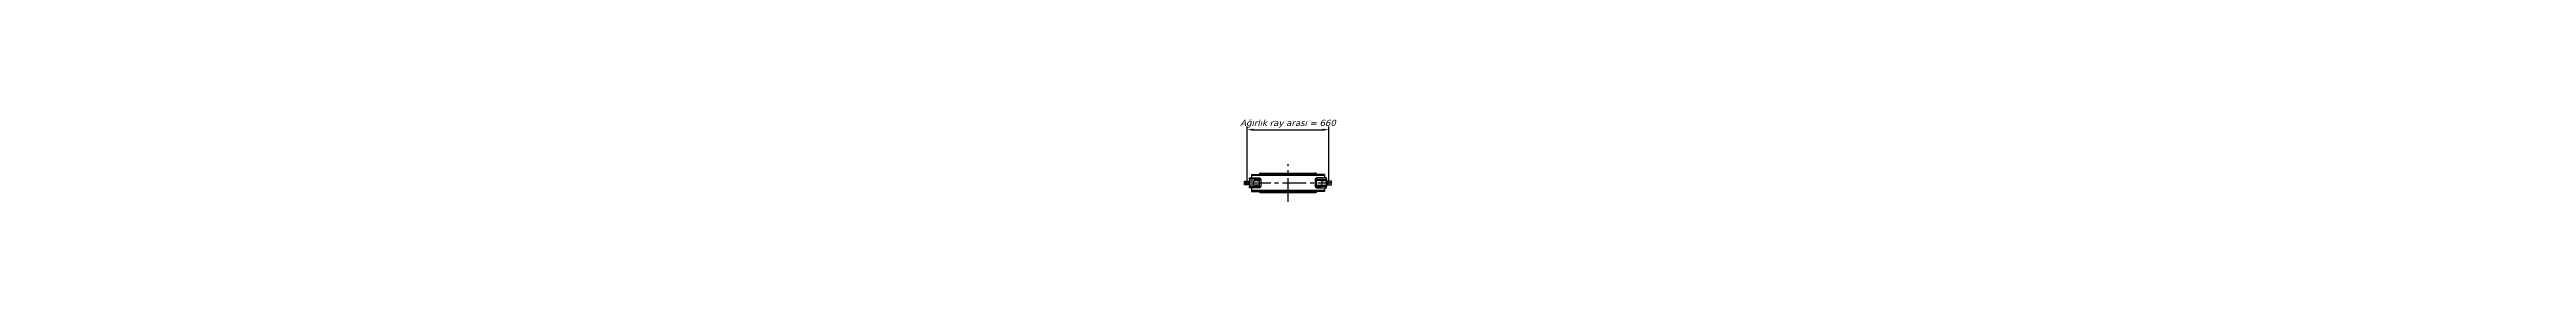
# Model space of a CAD drawing. Header units: millimetres. Extents: x -9970 to 9970, y -151 to 514.
import ezdxf

# ---------------------------------------------------------------- set-up
doc = ezdxf.new("R2010")
doc.units = ezdxf.units.MM
doc.linetypes.add('CENTER2', pattern=[28.575, 19.05, -3.175, 3.175, -3.175])
doc.linetypes.add('CENTERX2', pattern=[4, 2.5, -0.5, 0.5, -0.5])
doc.layers.add('EKSEN', color=253, linetype='CENTERX2')
doc.styles.get("Standard").update_dxf_attribs({"font": 'verdanai.ttf'})
doc.dimstyles.new('DimStyleALP', dxfattribs={"dimscale": 20, "dimtxt": 2.5, "dimasz": 2.5, "dimexe": 1.25, "dimexo": 0.625, "dimtad": 1, "dimdsep": 46, "dimtxsty": 'Standard', "dimcen": 2.5, "dimclrd": 60, "dimclre": 60, "dimadec": 0, "dimazin": 0, "dimtfac": 1, "dimtofl": 0, "dimtmove": 0, "dimatfit": 3, "dimfxl": 1, "dimarcsym": 0})

# ---------------------------------------------------------------- blocks, each defined once
blk = doc.blocks.new('*U0')
at = {"layer": 'EKSEN', "color": 0, "linetype": 'CENTER2', "ltscale": 10, "transparency": 16777216}
blk.add_line((0, -72.5), (0, 230), dxfattribs=at)
blk = doc.blocks.new('*D1')
at = {"color": 60, "linetype": 'ByBlock', "lineweight": -2, "transparency": 16777216}
for p, q in [((-330, 12), (-330, 455)), ((-280, 430), (280, 430)), ((330, 12), (330, 455))]:
    blk.add_line(p, q, dxfattribs=at)
at = {"color": 60, "transparency": 16777216}
for points in [[(-280, 438), (-280, 422), (-330, 430)], [(280, 438), (280, 422), (330, 430)]]:
    blk.add_solid(points, dxfattribs=at)
at = {"layer": 'Defpoints', "color": 0, "transparency": 16777216}
for p in [(330, 430), (330, 0), (-330, 0)]:
    blk.add_point(p, dxfattribs=at)
at = {"color": 0, "transparency": 16777216, "insert": (0, 478), "char_height": 50, "width": 19939.61, "attachment_point": 5}
blk.add_mtext('Ağırlık ray arası = 660', dxfattribs=at)

msp = doc.modelspace()

# ---------------------------------------------------------------- linework, layer by layer
at = {"color": 2, "linetype": 'Continuous', "lineweight": 25, "true_color": 0xf1eb1f}
for p, q in [((-350, 14.5), (-320, 14.5)), ((-350, 2.5), (-350, 14.5)), ((-330, 2.5), (-350, 2.5)), ((-330, -2.5), (-330, 2.5)), ((-320, 14.5), (-320, -14.5)), ((320, 14.5), (320, -14.5)), ((350, 14.5), (320, 14.5)), ((330, -2.5), (330, 2.5)), ((330, 2.5), (350, 2.5)), ((350, 2.5), (350, 14.5)), ((-350, -14.5), (-350, -2.5)), ((-350, -2.5), (-330, -2.5)), ((-320, -14.5), (-350, -14.5)), ((320, -14.5), (350, -14.5)), ((350, -2.5), (330, -2.5)), ((350, -14.5), (350, -2.5))]:
    msp.add_line(p, q, dxfattribs=at)
at = {"color": 7, "linetype": 'Continuous', "lineweight": 25}
for p, q in [((-310, 13), (-320, 13)), ((-310, 40), (-230, 40)), ((-310, 30), (-310, 40)), ((-268.317, 30), (-310, 30)), ((-310, 30), (-310, 18)), ((-310, 18), (-275, 18)), ((-310, -18), (-310, 18)), ((-295, 68), (-295, 60)), ((-295, 68), (-185, 68)), ((-295, 60), (-295, 40)), ((-285, 68), (-285, 60)), ((295, 60), (-285, 60)), ((-275, -18), (-275, 18)), ((-235, 31), (-265, 31)), ((-265, 19), (-235, 19)), ((-230, 30), (-231.683, 30)), ((-230, 30), (-230, 40)), ((-230, 30), (-220, 30)), ((-230, 28.317), (-230, 30)), ((-230, -21.683), (-230, 21.683)), ((-220, 30), (-220, -30)), ((-195, 68), (-195, 60)), ((-195, 68), (-185, 68)), ((-185, 68), (-185, 60)), ((185, 68), (185, 60)), ((285, 68), (185, 68)), ((195, 68), (195, 60)), ((230, 30), (220, 30)), ((220, 30), (220, -30)), ((310, 40), (230, 40)), ((230, 30), (230, 40)), ((230, 30), (231.683, 30)), ((230, 28.317), (230, 30)), ((230, -21.683), (230, 21.683)), ((235, 31), (265, 31)), ((265, 19), (235, 19)), ((268.317, 30), (310, 30)), ((310, 18), (275, 18)), ((275, -18), (275, 18)), ((295, 68), (285, 68)), ((285, 68), (285, 60)), ((295, 68), (295, 60)), ((295, 60), (295, 40)), ((310, 30), (310, 40)), ((310, 30), (310, 18)), ((310, -18), (310, 18)), ((310, 13), (320, 13)), ((-320, -13), (-310, -13)), ((-275, -18), (-310, -18)), ((-310, -18), (-310, -30)), ((-310, -30), (-268.317, -30)), ((-310, -40), (-310, -30)), ((-230, -40), (-310, -40)), ((-295, -40), (-295, -60)), ((-295, -60), (-295, -68)), ((-295, -68), (-285, -68)), ((295, -60), (-285, -60)), ((-285, -60), (-285, -68)), ((-285, -68), (-185, -68)), ((-235, -19), (-265, -19)), ((-265, -31), (-235, -31)), ((-231.683, -30), (-230, -30)), ((-230, -30), (-230, -28.317)), ((-230, -30), (-220, -30)), ((-230, -30), (-230, -40)), ((-195, -60), (-195, -68)), ((-185, -60), (-185, -68)), ((185, -60), (185, -68)), ((285, -68), (185, -68)), ((195, -60), (195, -68)), ((230, -30), (220, -30)), ((230, -30), (230, -28.317)), ((231.683, -30), (230, -30)), ((230, -30), (230, -40)), ((230, -40), (310, -40)), ((235, -19), (265, -19)), ((265, -31), (235, -31)), ((310, -30), (268.317, -30)), ((275, -18), (310, -18)), ((285, -60), (285, -68)), ((295, -68), (285, -68)), ((295, -40), (295, -60)), ((295, -60), (295, -68)), ((320, -13), (310, -13)), ((310, -18), (310, -30)), ((310, -40), (310, -30))]:
    msp.add_line(p, q, dxfattribs=at)
at = {"color": 251, "linetype": 'Continuous', "lineweight": 25, "true_color": 0x636466}
for p, q in [((215, 70), (-215.015, 70)), ((-215, 80), (215, 80)), ((-215, 80), (-215, 70)), ((-215, 70), (-215, 68)), ((215, 80), (215, 70)), ((215, 70), (215, 68)), ((-215, -68), (-215, -70)), ((-215, -70), (215.004, -70)), ((-215, -70), (-215, -80)), ((215, -80), (-215, -80)), ((215, -68), (215, -70)), ((215, -70), (215, -80))]:
    msp.add_line(p, q, dxfattribs=at)
at = {"color": 7, "linetype": 'Continuous', "lineweight": 25}
for centre in [(-250, 25), (250, 25), (-250, -25), (250, -25)]:
    msp.add_circle(centre, 6, dxfattribs=at)
for centre, radius, start, end in [((-265, 25), 6, 123.5573098, 270), ((-235, 25), 6, 270, 326.4426902), ((-235, 25), 6, 33.5573098, 56.4426902), ((-230, 30), 10, 0, 90), ((230, 30), 10, 90, 180), ((235, 25), 6, 123.5573098, 146.4426902), ((235, 25), 6, 213.5573098, 270), ((265, 25), 6, 270, 56.4426902), ((-265, -25), 6, 90, 236.4426902), ((-235, -25), 6, 33.5573098, 90), ((-235, -25), 6, 303.5573098, 326.4426902), ((-230, -30), 10, 270, 0), ((230, -30), 10, 180, 270), ((235, -25), 6, 90, 146.4426902), ((235, -25), 6, 213.5573098, 236.4426902), ((265, -25), 6, 303.5573098, 90)]:
    msp.add_arc(centre, radius, start, end, dxfattribs=at)
at = {"color": 251, "linetype": 'Continuous', "lineweight": 25, "true_color": 0x636466}
for centre, start, end in [((-215, 60), 90, 180.0000025), ((215, 60), 359.9999975, 90), ((-215, -60), 179.9999949, 270), ((215, -60), 270, 0.0000051)]:
    msp.add_arc(centre, 20, start, end, dxfattribs=at)
for centre, start_param, end_param in [((-215, 60), 1.570025165, 3.141592742), ((-215, -60), 3.141592654, 4.712565494)]:
    msp.add_ellipse(centre, major_axis=(20, 0), ratio=0.5, start_param=start_param, end_param=end_param, dxfattribs=at)
at = {"color": 251, "linetype": 'Continuous', "lineweight": 25, "true_color": 0x636466, "extrusion": (0, 0, -1)}
for centre, start_param, end_param in [((215, 60), 1.570025165, 3.141592742), ((215, -60), 3.141592654, 4.712565498)]:
    msp.add_ellipse(centre, major_axis=(-20, 0), ratio=0.5, start_param=start_param, end_param=end_param, dxfattribs=at)
at = {"color": 7, "linetype": 'Continuous', "lineweight": 25}
for points, knots in [([(-265, 31), (-265.679, 30.941), (-266.859, 30.838), (-267.882, 30.25), (-268.317, 30)], [0, 0, 0, 0, 0.574869302, 1, 1, 1, 1]), ([(-231.683, 30), (-232.282, 30.326), (-233.322, 30.893), (-234.5, 30.968), (-235, 31)], [0, 0, 0, 0, 0.574889175, 1, 1, 1, 1]), ([(-230, 21.683), (-229.682, 22.282), (-229.047, 23.479), (-228.92, 25.539), (-229.326, 27.186), (-229.835, 28.039), (-230, 28.317)], [0, 0, 0, 0, 0.287551705, 0.575088598, 0.861886973, 1, 1, 1, 1]), ([(230, 21.683), (229.682, 22.282), (229.047, 23.479), (228.92, 25.539), (229.326, 27.186), (229.835, 28.039), (230, 28.317)], [0, 0, 0, 0, 0.287551705, 0.575088598, 0.861886973, 1, 1, 1, 1]), ([(231.683, 30), (232.282, 30.326), (233.322, 30.893), (234.5, 30.968), (235, 31)], [0, 0, 0, 0, 0.574889175, 1, 1, 1, 1]), ([(265, 31), (265.679, 30.941), (266.859, 30.838), (267.882, 30.25), (268.317, 30)], [0, 0, 0, 0, 0.574869302, 1, 1, 1, 1]), ([(-268.317, -30), (-267.718, -30.326), (-266.678, -30.893), (-265.5, -30.968), (-265, -31)], [0, 0, 0, 0, 0.57489092, 1, 1, 1, 1]), ([(-235, -31), (-234.321, -30.941), (-233.141, -30.838), (-232.118, -30.25), (-231.683, -30)], [0, 0, 0, 0, 0.574867382, 1, 1, 1, 1]), ([(-230, -28.317), (-229.682, -27.718), (-229.047, -26.521), (-228.92, -24.461), (-229.326, -22.814), (-229.835, -21.961), (-230, -21.683)], [0, 0, 0, 0, 0.287551921, 0.575088522, 0.86188687, 1, 1, 1, 1]), ([(230, -28.317), (229.682, -27.718), (229.047, -26.521), (228.92, -24.461), (229.326, -22.814), (229.835, -21.961), (230, -21.683)], [0, 0, 0, 0, 0.287551921, 0.575088522, 0.86188687, 1, 1, 1, 1]), ([(235, -31), (234.321, -30.941), (233.141, -30.838), (232.118, -30.25), (231.683, -30)], [0, 0, 0, 0, 0.574867382, 1, 1, 1, 1]), ([(268.317, -30), (267.718, -30.326), (266.678, -30.893), (265.5, -30.968), (265, -31)], [0, 0, 0, 0, 0.57489092, 1, 1, 1, 1])]:
    msp.add_open_spline(points, degree=3, knots=knots, dxfattribs=at)
at = {"layer": 'EKSEN', "linetype": 'CENTER2', "ltscale": 10}
msp.add_line((-330, 0), (330, 0), dxfattribs=at)

# ---------------------------------------------------------------- block references
msp.add_blockref('*U0', (0, -78.75), dxfattribs=at)

# ---------------------------------------------------------------- dimensions: what is measured, and where the dimension line sits
dim = msp.add_linear_dim(base=(330, 430), p1=(-330, 0), p2=(330, 0), text='Ağırlık ray arası = <>', dimstyle='DimStyleALP')
dim.commit()
dim.dimension.update_dxf_attribs({"geometry": '*D1', "text_midpoint": (0, 430), "dimtype": 128})

doc.saveas('drawing.dxf')
